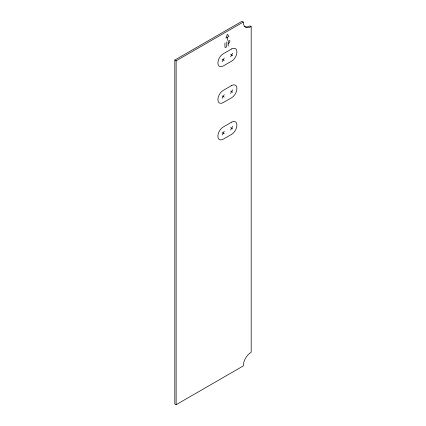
<?xml version="1.0" encoding="UTF-8"?>
<svg xmlns="http://www.w3.org/2000/svg" width="426" height="426" viewBox="0 0 426 426"><rect width="100%" height="100%" fill="white"/><g stroke="black" fill="none" stroke-linecap="round" stroke-linejoin="round"><path stroke-width="0.64" d="M222.127 61.749L224.241 58.085M230.578 56.866L232.692 53.207M222.127 98.347L224.241 94.689M230.578 93.47L232.692 89.806M222.127 134.951L224.241 131.293M230.578 130.074L232.692 126.41M174.814 60.055L241.936 21.3L243.257 22.061A11.209 6.47 -60 0 0 251.186 26.636L251.186 352.222A11.209 6.47 -60 0 0 243.257 365.945L176.135 404.7L174.814 403.939L174.814 60.055L176.135 60.817L243.257 22.061M227.303 37.318L225.913 38.122L227.409 34.261L228.906 36.391L227.409 37.254L227.409 40.363M228.331 43.404L228.874 43.09A1.438 0.831 -60 0 0 229.891 41.327A1.438 0.831 -60 0 0 228.874 40.742L228.719 40.827A0.703 0.405 -60 0 0 228.224 41.684L228.224 45.997M251.186 26.636L249.865 25.874A11.209 6.47 -60 0 1 244.258 26.428M230.578 54.427L232.692 55.646M222.127 59.305L224.241 60.524M230.578 91.031L232.692 92.25M222.127 95.909L224.241 97.128M230.578 127.63L232.692 128.849M222.127 132.513L224.241 133.732M226.754 41.961L226.754 45.838A1.294 0.745 -60 0 1 225.844 47.424A1.294 0.745 -60 0 1 224.928 46.897L224.928 43.015M176.135 60.817L176.135 404.7M231.637 48.937L223.181 53.814A7.471 4.313 -60 0 0 217.899 62.968A7.471 4.313 -60 0 0 223.181 66.014L231.637 61.136A7.471 4.313 -60 0 0 236.92 51.988A7.471 4.313 -60 0 0 231.637 48.937M231.637 85.535L223.181 90.418A7.471 4.313 -60 0 0 217.899 99.567A7.471 4.313 -60 0 0 223.181 102.618L231.637 97.74A7.471 4.313 -60 0 0 236.92 88.587A7.471 4.313 -60 0 0 231.637 85.535M231.637 122.14L223.181 127.023A7.471 4.313 -60 0 0 217.899 136.171A7.471 4.313 -60 0 0 223.181 139.222L231.637 134.344A7.471 4.313 -60 0 0 236.92 125.191A7.471 4.313 -60 0 0 231.637 122.14"/></g></svg>
